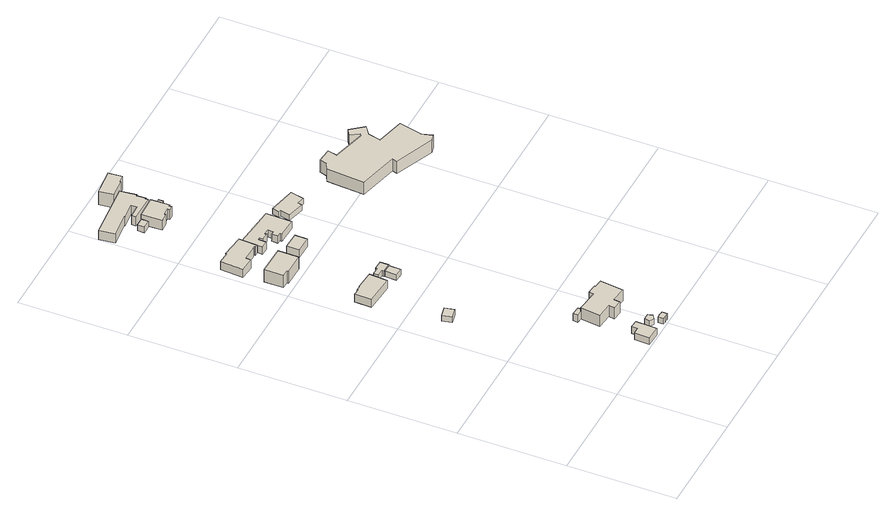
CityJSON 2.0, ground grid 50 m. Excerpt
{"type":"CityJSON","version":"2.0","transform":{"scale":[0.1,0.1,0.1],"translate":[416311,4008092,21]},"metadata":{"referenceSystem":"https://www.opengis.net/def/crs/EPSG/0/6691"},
"CityObjects":{
"building1":{"type":"Building","attributes":{"class":"3001","measuredHeight":3.8,"BuildingRiverFloodingRiskAttribute.description":"3","BuildingRiverFloodingRiskAttribute.rank":"2","BuildingRiverFloodingRiskAttribute.depth":0.771,"BuildingRiverFloodingRiskAttribute.adminType":"2","BuildingRiverFloodingRiskAttribute.scale":"2","BuildingRiverFloodingRiskAttribute.duration":6.55,"BuildingIDAttribute.prefecture":"08","BuildingIDAttribute.city":"08220"},"geometry":[{"type":"Solid","lod":"1","boundaries":[[[[0,1,2,3,4,5]],[[4,6,7,5]],[[3,8,6,4]],[[2,9,8,3]],[[1,10,9,2]],[[0,11,10,1]],[[5,7,11,0]],[[6,8,9,10,11,7]]]]}]},
"building2":{"type":"Building","attributes":{"class":"3003","BuildingRiverFloodingRiskAttribute.description":"3","BuildingRiverFloodingRiskAttribute.rank":"2","BuildingRiverFloodingRiskAttribute.depth":1.1,"BuildingRiverFloodingRiskAttribute.adminType":"2","BuildingRiverFloodingRiskAttribute.scale":"2","BuildingRiverFloodingRiskAttribute.duration":6.75,"BuildingIDAttribute.prefecture":"08","BuildingIDAttribute.city":"08220"},"geometry":[{"type":"Solid","lod":"1","boundaries":[[[[12,13,14,15]],[[14,16,17,15]],[[13,18,16,14]],[[12,19,18,13]],[[15,17,19,12]],[[16,18,19,17]]]]}]},
"building3":{"type":"Building","attributes":{"class":"3003","measuredHeight":4.3,"BuildingRiverFloodingRiskAttribute.description":"3","BuildingRiverFloodingRiskAttribute.rank":"2","BuildingRiverFloodingRiskAttribute.depth":0.563,"BuildingRiverFloodingRiskAttribute.adminType":"2","BuildingRiverFloodingRiskAttribute.scale":"2","BuildingRiverFloodingRiskAttribute.duration":6.1,"BuildingIDAttribute.prefecture":"08","BuildingIDAttribute.city":"08220"},"geometry":[{"type":"Solid","lod":"1","boundaries":[[[[20,21,22,23,24,25]],[[24,26,27,25]],[[23,28,26,24]],[[22,29,28,23]],[[21,30,29,22]],[[20,31,30,21]],[[25,27,31,20]],[[26,28,29,30,31,27]]]]}]},
"building4":{"type":"Building","attributes":{"class":"3003","BuildingRiverFloodingRiskAttribute.description":"3","BuildingRiverFloodingRiskAttribute.rank":"2","BuildingRiverFloodingRiskAttribute.depth":0.605,"BuildingRiverFloodingRiskAttribute.adminType":"2","BuildingRiverFloodingRiskAttribute.scale":"2","BuildingRiverFloodingRiskAttribute.duration":5.1,"BuildingIDAttribute.prefecture":"08","BuildingIDAttribute.city":"08220"},"geometry":[{"type":"Solid","lod":"1","boundaries":[[[[32,33,34,35,36]],[[35,37,38,36]],[[34,39,37,35]],[[33,40,39,34]],[[32,41,40,33]],[[36,38,41,32]],[[37,39,40,41,38]]]]}]},
"building5":{"type":"Building","attributes":{"class":"3001","BuildingRiverFloodingRiskAttribute.description":"3","BuildingRiverFloodingRiskAttribute.rank":"2","BuildingRiverFloodingRiskAttribute.depth":0.771,"BuildingRiverFloodingRiskAttribute.adminType":"2","BuildingRiverFloodingRiskAttribute.scale":"2","BuildingRiverFloodingRiskAttribute.duration":5.1,"BuildingIDAttribute.prefecture":"08","BuildingIDAttribute.city":"08220"},"geometry":[{"type":"Solid","lod":"1","boundaries":[[[[42,43,44,45,46,47,48,49]],[[48,50,51,49]],[[47,52,50,48]],[[46,53,52,47]],[[45,54,53,46]],[[44,55,54,45]],[[43,56,55,44]],[[42,57,56,43]],[[49,51,57,42]],[[50,52,53,54,55,56,57,51]]]]}]},
"building6":{"type":"Building","attributes":{"class":"3001","measuredHeight":6.9,"BuildingRiverFloodingRiskAttribute.description":"3","BuildingRiverFloodingRiskAttribute.rank":"2","BuildingRiverFloodingRiskAttribute.depth":1.16,"BuildingRiverFloodingRiskAttribute.adminType":"2","BuildingRiverFloodingRiskAttribute.scale":"2","BuildingRiverFloodingRiskAttribute.duration":6.67,"BuildingLandSlideRiskAttribute.description":"2","BuildingLandSlideRiskAttribute.areaType":"1","BuildingIDAttribute.prefecture":"08","BuildingIDAttribute.city":"08220"},"geometry":[{"type":"Solid","lod":"1","boundaries":[[[[58,59,60,61,62,63,64,65]],[[64,66,67,65]],[[63,68,66,64]],[[62,69,68,63]],[[61,70,69,62]],[[60,71,70,61]],[[59,72,71,60]],[[58,73,72,59]],[[65,67,73,58]],[[66,68,69,70,71,72,73,67]]]]}]},
"building7":{"type":"Building","attributes":{"class":"3001","measuredHeight":8.2,"BuildingRiverFloodingRiskAttribute.description":"3","BuildingRiverFloodingRiskAttribute.rank":"1","BuildingRiverFloodingRiskAttribute.depth":0.432,"BuildingRiverFloodingRiskAttribute.adminType":"2","BuildingRiverFloodingRiskAttribute.scale":"2","BuildingRiverFloodingRiskAttribute.duration":4.4,"BuildingIDAttribute.prefecture":"08","BuildingIDAttribute.city":"08220"},"geometry":[{"type":"Solid","lod":"1","boundaries":[[[[74,75,76,77,78,79,80,81,82,83,84,85,86,87]],[[86,88,89,87]],[[85,90,88,86]],[[84,91,90,85]],[[83,92,91,84]],[[82,93,92,83]],[[81,94,93,82]],[[80,95,94,81]],[[79,96,95,80]],[[78,97,96,79]],[[77,98,97,78]],[[76,99,98,77]],[[75,100,99,76]],[[74,101,100,75]],[[87,89,101,74]],[[88,90,91,92,93,94,95,96,97,98,99,100,101,89]]]]}]},
"building8":{"type":"Building","attributes":{"class":"3001","measuredHeight":7.8,"BuildingRiverFloodingRiskAttribute.description":"3","BuildingRiverFloodingRiskAttribute.rank":"2","BuildingRiverFloodingRiskAttribute.depth":0.944,"BuildingRiverFloodingRiskAttribute.adminType":"2","BuildingRiverFloodingRiskAttribute.scale":"2","BuildingRiverFloodingRiskAttribute.duration":6.75,"BuildingLandSlideRiskAttribute.description":"2","BuildingLandSlideRiskAttribute.areaType":"1","BuildingIDAttribute.prefecture":"08","BuildingIDAttribute.city":"08220"},"geometry":[{"type":"Solid","lod":"1","boundaries":[[[[102,103,104,105,106,107]],[[106,108,109,107]],[[105,110,108,106]],[[104,111,110,105]],[[103,112,111,104]],[[102,113,112,103]],[[107,109,113,102]],[[108,110,111,112,113,109]]]]}]},
"building9":{"type":"Building","attributes":{"class":"3001","measuredHeight":7,"BuildingRiverFloodingRiskAttribute.description":"3","BuildingRiverFloodingRiskAttribute.rank":"2","BuildingRiverFloodingRiskAttribute.depth":1.01,"BuildingRiverFloodingRiskAttribute.adminType":"2","BuildingRiverFloodingRiskAttribute.scale":"2","BuildingRiverFloodingRiskAttribute.duration":6.65,"BuildingLandSlideRiskAttribute.description":"2","BuildingLandSlideRiskAttribute.areaType":"1","BuildingIDAttribute.prefecture":"08","BuildingIDAttribute.city":"08220"},"geometry":[{"type":"Solid","lod":"1","boundaries":[[[[114,115,116,117,118,119,120,121,122,123,124,125]],[[124,126,127,125]],[[123,128,126,124]],[[122,129,128,123]],[[121,130,129,122]],[[120,131,130,121]],[[119,132,131,120]],[[118,133,132,119]],[[117,134,133,118]],[[116,135,134,117]],[[115,136,135,116]],[[114,137,136,115]],[[125,127,137,114]],[[126,128,129,130,131,132,133,134,135,136,137,127]]]]}]},
"building10":{"type":"Building","attributes":{"class":"3001","BuildingRiverFloodingRiskAttribute.description":"3","BuildingRiverFloodingRiskAttribute.rank":"2","BuildingRiverFloodingRiskAttribute.depth":1.06,"BuildingRiverFloodingRiskAttribute.adminType":"2","BuildingRiverFloodingRiskAttribute.scale":"2","BuildingRiverFloodingRiskAttribute.duration":6.67,"BuildingLandSlideRiskAttribute.description":"2","BuildingLandSlideRiskAttribute.areaType":"1","BuildingIDAttribute.prefecture":"08","BuildingIDAttribute.city":"08220"},"geometry":[{"type":"Solid","lod":"1","boundaries":[[[[138,139,140,141]],[[140,142,143,141]],[[139,144,142,140]],[[138,145,144,139]],[[141,143,145,138]],[[142,144,145,143]]]]}]},
"building11":{"type":"Building","attributes":{"class":"3001","BuildingRiverFloodingRiskAttribute.description":"3","BuildingRiverFloodingRiskAttribute.rank":"2","BuildingRiverFloodingRiskAttribute.depth":1.15,"BuildingRiverFloodingRiskAttribute.adminType":"2","BuildingRiverFloodingRiskAttribute.scale":"2","BuildingRiverFloodingRiskAttribute.duration":6.67,"BuildingLandSlideRiskAttribute.description":"2","BuildingLandSlideRiskAttribute.areaType":"1","BuildingIDAttribute.prefecture":"08","BuildingIDAttribute.city":"08220"},"geometry":[{"type":"Solid","lod":"1","boundaries":[[[[146,147,148,149,150,151,152,153]],[[152,154,155,153]],[[151,156,154,152]],[[150,157,156,151]],[[149,158,157,150]],[[148,159,158,149]],[[147,160,159,148]],[[146,161,160,147]],[[153,155,161,146]],[[154,156,157,158,159,160,161,155]]]]}]},
"building12":{"type":"Building","attributes":{"class":"3001","measuredHeight":4.2,"BuildingRiverFloodingRiskAttribute.description":"3","BuildingRiverFloodingRiskAttribute.rank":"2","BuildingRiverFloodingRiskAttribute.depth":1,"BuildingRiverFloodingRiskAttribute.adminType":"2","BuildingRiverFloodingRiskAttribute.scale":"2","BuildingRiverFloodingRiskAttribute.duration":5.92,"BuildingLandSlideRiskAttribute.description":"2","BuildingLandSlideRiskAttribute.areaType":"1","BuildingIDAttribute.prefecture":"08","BuildingIDAttribute.city":"08220"},"geometry":[{"type":"Solid","lod":"1","boundaries":[[[[162,163,164,165]],[[164,166,167,165]],[[163,168,166,164]],[[162,169,168,163]],[[165,167,169,162]],[[166,168,169,167]]]]}]},
"building13":{"type":"Building","attributes":{"class":"3001","measuredHeight":3.7,"BuildingRiverFloodingRiskAttribute.description":"3","BuildingRiverFloodingRiskAttribute.rank":"2","BuildingRiverFloodingRiskAttribute.depth":0.689,"BuildingRiverFloodingRiskAttribute.adminType":"2","BuildingRiverFloodingRiskAttribute.scale":"2","BuildingRiverFloodingRiskAttribute.duration":6.8,"BuildingLandSlideRiskAttribute.description":"2","BuildingLandSlideRiskAttribute.areaType":"1","BuildingIDAttribute.prefecture":"08","BuildingIDAttribute.city":"08220"},"geometry":[{"type":"Solid","lod":"1","boundaries":[[[[170,171,172,173]],[[172,174,175,173]],[[171,176,174,172]],[[170,177,176,171]],[[173,175,177,170]],[[174,176,177,175]]]]}]},
"building14":{"type":"Building","attributes":{"class":"3001","measuredHeight":4.6,"BuildingRiverFloodingRiskAttribute.description":"3","BuildingRiverFloodingRiskAttribute.rank":"2","BuildingRiverFloodingRiskAttribute.depth":0.865,"BuildingRiverFloodingRiskAttribute.adminType":"2","BuildingRiverFloodingRiskAttribute.scale":"2","BuildingRiverFloodingRiskAttribute.duration":5.13,"BuildingLandSlideRiskAttribute.description":"2","BuildingLandSlideRiskAttribute.areaType":"1","BuildingIDAttribute.prefecture":"08","BuildingIDAttribute.city":"08220"},"geometry":[{"type":"Solid","lod":"1","boundaries":[[[[178,179,180,181,182,183,184,185,186,187,188,189,190,191,192,193,194,195,196]],[[195,197,198,196]],[[194,199,197,195]],[[193,200,199,194]],[[192,201,200,193]],[[191,202,201,192]],[[190,203,202,191]],[[189,204,203,190]],[[188,205,204,189]],[[187,206,205,188]],[[186,207,206,187]],[[185,208,207,186]],[[184,209,208,185]],[[183,210,209,184]],[[182,211,210,183]],[[181,212,211,182]],[[180,213,212,181]],[[179,214,213,180]],[[178,215,214,179]],[[196,198,215,178]],[[197,199,200,201,202,203,204,205,206,207,208,209,210,211,212,213,214,215,198]]]]}]},
"building15":{"type":"Building","attributes":{"class":"3001","measuredHeight":7.5,"BuildingRiverFloodingRiskAttribute.description":"3","BuildingRiverFloodingRiskAttribute.rank":"2","BuildingRiverFloodingRiskAttribute.depth":1.06,"BuildingRiverFloodingRiskAttribute.adminType":"2","BuildingRiverFloodingRiskAttribute.scale":"2","BuildingRiverFloodingRiskAttribute.duration":5.58,"BuildingLandSlideRiskAttribute.description":"2","BuildingLandSlideRiskAttribute.areaType":"1","BuildingIDAttribute.prefecture":"08","BuildingIDAttribute.city":"08220"},"geometry":[{"type":"Solid","lod":"1","boundaries":[[[[216,217,218,219,220,221,222,223,224,225,226,227,228,229]],[[228,230,231,229]],[[227,232,230,228]],[[226,233,232,227]],[[225,234,233,226]],[[224,235,234,225]],[[223,236,235,224]],[[222,237,236,223]],[[221,238,237,222]],[[220,239,238,221]],[[219,240,239,220]],[[218,241,240,219]],[[217,242,241,218]],[[216,243,242,217]],[[229,231,243,216]],[[230,232,233,234,235,236,237,238,239,240,241,242,243,231]]]]}]},
"building16":{"type":"Building","attributes":{"class":"3001","measuredHeight":6.5,"BuildingRiverFloodingRiskAttribute.description":"3","BuildingRiverFloodingRiskAttribute.rank":"1","BuildingRiverFloodingRiskAttribute.depth":0.357,"BuildingRiverFloodingRiskAttribute.adminType":"2","BuildingRiverFloodingRiskAttribute.scale":"2","BuildingRiverFloodingRiskAttribute.duration":1.07,"BuildingLandSlideRiskAttribute.description":"2","BuildingLandSlideRiskAttribute.areaType":"1","BuildingIDAttribute.prefecture":"08","BuildingIDAttribute.city":"08220"},"geometry":[{"type":"Solid","lod":"1","boundaries":[[[[244,245,246,247,248,249,250,251,252,253]],[[252,254,255,253]],[[251,256,254,252]],[[250,257,256,251]],[[249,258,257,250]],[[248,259,258,249]],[[247,260,259,248]],[[246,261,260,247]],[[245,262,261,246]],[[244,263,262,245]],[[253,255,263,244]],[[254,256,257,258,259,260,261,262,263,255]]]]}]},
"building17":{"type":"Building","attributes":{"class":"3001","BuildingRiverFloodingRiskAttribute.description":"3","BuildingRiverFloodingRiskAttribute.rank":"2","BuildingRiverFloodingRiskAttribute.depth":0.51,"BuildingRiverFloodingRiskAttribute.adminType":"2","BuildingRiverFloodingRiskAttribute.scale":"2","BuildingRiverFloodingRiskAttribute.duration":5.58,"BuildingLandSlideRiskAttribute.description":"2","BuildingLandSlideRiskAttribute.areaType":"1","BuildingIDAttribute.prefecture":"08","BuildingIDAttribute.city":"08220"},"geometry":[{"type":"Solid","lod":"1","boundaries":[[[[264,265,266,267]],[[266,268,269,267]],[[265,270,268,266]],[[264,271,270,265]],[[267,269,271,264]],[[268,270,271,269]]]]}]},
"building18":{"type":"Building","attributes":{"class":"3001","measuredHeight":7.8,"BuildingRiverFloodingRiskAttribute.description":"3","BuildingRiverFloodingRiskAttribute.rank":"2","BuildingRiverFloodingRiskAttribute.depth":1.18,"BuildingRiverFloodingRiskAttribute.adminType":"2","BuildingRiverFloodingRiskAttribute.scale":"2","BuildingRiverFloodingRiskAttribute.duration":5.58,"BuildingLandSlideRiskAttribute.description":"2","BuildingLandSlideRiskAttribute.areaType":"1","BuildingIDAttribute.prefecture":"08","BuildingIDAttribute.city":"08220"},"geometry":[{"type":"Solid","lod":"1","boundaries":[[[[272,273,274,275,276,277]],[[276,278,279,277]],[[275,280,278,276]],[[274,281,280,275]],[[273,282,281,274]],[[272,283,282,273]],[[277,279,283,272]],[[278,280,281,282,283,279]]]]}]},
"building19":{"type":"Building","attributes":{"class":"3001","BuildingRiverFloodingRiskAttribute.description":"3","BuildingRiverFloodingRiskAttribute.rank":"2","BuildingRiverFloodingRiskAttribute.depth":0.633,"BuildingRiverFloodingRiskAttribute.adminType":"2","BuildingRiverFloodingRiskAttribute.scale":"2","BuildingRiverFloodingRiskAttribute.duration":5.38,"BuildingLandSlideRiskAttribute.description":"2","BuildingLandSlideRiskAttribute.areaType":"1","BuildingIDAttribute.prefecture":"08","BuildingIDAttribute.city":"08220"},"geometry":[{"type":"Solid","lod":"1","boundaries":[[[[284,285,286,287,288,289,290,291]],[[290,292,293,291]],[[289,294,292,290]],[[288,295,294,289]],[[287,296,295,288]],[[286,297,296,287]],[[285,298,297,286]],[[284,299,298,285]],[[291,293,299,284]],[[292,294,295,296,297,298,299,293]]]]}]},
"building20":{"type":"Building","attributes":{"class":"3001","measuredHeight":8.6,"BuildingRiverFloodingRiskAttribute.description":"3","BuildingRiverFloodingRiskAttribute.rank":"1","BuildingRiverFloodingRiskAttribute.depth":0.369,"BuildingRiverFloodingRiskAttribute.adminType":"2","BuildingRiverFloodingRiskAttribute.scale":"2","BuildingLandSlideRiskAttribute.description":"2","BuildingLandSlideRiskAttribute.areaType":"1","BuildingIDAttribute.prefecture":"08","BuildingIDAttribute.city":"08220"},"geometry":[{"type":"Solid","lod":"1","boundaries":[[[[300,301,302,303,304,305,306,307,308,309,310,311,312,313,314,315,316,317,318]],[[317,319,320,318]],[[316,321,319,317]],[[315,322,321,316]],[[314,323,322,315]],[[313,324,323,314]],[[312,325,324,313]],[[311,326,325,312]],[[310,327,326,311]],[[309,328,327,310]],[[308,329,328,309]],[[307,330,329,308]],[[306,331,330,307]],[[305,332,331,306]],[[304,333,332,305]],[[303,334,333,304]],[[302,335,334,303]],[[301,336,335,302]],[[300,337,336,301]],[[318,320,337,300]],[[319,321,322,323,324,325,326,327,328,329,330,331,332,333,334,335,336,337,320]]]]}]}
},
"vertices":[
[413,9,5],[345,12,5],[348,83,5],[378,83,5],[380,111,5],[417,108,5],[380,111,42],[417,108,42],[378,83,42],[348,83,42],[345,12,42],[413,9,42],
[133,813,6],[123,858,6],[172,868,6],[181,823,6],[172,868,36],[181,823,36],[123,858,36],[133,813,36],
[387,338,8],[373,340,8],[373,338,8],[348,340,8],[349,362,8],[389,359,8],[349,362,48],[389,359,48],[348,340,48],[373,338,48],[373,340,48],[387,338,48],
[463,46,10],[446,59,10],[450,83,10],[480,83,10],[485,60,10],[480,83,40],[485,60,40],[450,83,40],[446,59,40],[463,46,40],
[512,37,9],[521,36,9],[520,11,9],[511,11,9],[496,12,9],[483,13,9],[484,38,9],[497,38,9],[484,38,39],[497,38,39],[483,13,39],[496,12,39],[511,11,39],[520,11,39],[521,36,39],[512,37,39],
[220,1148,5],[82,1158,5],[85,1236,5],[114,1234,5],[114,1238,5],[137,1237,5],[137,1240,5],[226,1234,5],[137,1240,47],[226,1234,47],[137,1237,47],[114,1238,47],[114,1234,47],[85,1236,47],[82,1158,47],[220,1148,47],
[524,341,7],[564,336,7],[551,228,7],[479,236,7],[475,207,7],[432,212,7],[435,238,7],[362,246,7],[373,338,7],[373,340,7],[387,338,7],[476,328,7],[479,350,7],[524,345,7],[479,350,67],[524,345,67],[476,328,67],[387,338,67],[373,340,67],[373,338,67],[362,246,67],[435,238,67],[432,212,67],[475,207,67],[479,236,67],[551,228,67],[564,336,67],[524,341,67],
[76,1534,5],[76,1540,5],[44,1541,5],[45,1630,5],[179,1628,5],[178,1533,5],[179,1628,71],[178,1533,71],[45,1630,71],[44,1541,71],[76,1540,71],[76,1534,71],
[195,1732,6],[182,1732,6],[183,1736,6],[169,1737,6],[169,1734,6],[101,1739,6],[99,1714,6],[31,1720,6],[39,1825,6],[90,1821,6],[91,1827,6],[200,1815,6],[91,1827,52],[200,1815,52],[90,1821,52],[39,1825,52],[31,1720,52],[99,1714,52],[101,1739,52],[169,1734,52],[169,1737,52],[183,1736,52],[182,1732,52],[195,1732,52],
[321,1134,5],[282,1135,5],[284,1190,5],[323,1188,5],[284,1190,35],[323,1188,35],[282,1135,35],[321,1134,35],
[328,1192,4],[282,1193,4],[283,1203,4],[250,1203,4],[250,1226,4],[285,1225,4],[285,1233,4],[328,1232,4],[285,1233,34],[328,1232,34],[285,1225,34],[250,1226,34],[250,1203,34],[283,1203,34],[282,1193,34],[328,1192,34],
[326,1560,5],[248,1562,5],[249,1621,5],[327,1619,5],[249,1621,44],[327,1619,44],[248,1562,44],[326,1560,44],
[116,2206,11],[116,2240,11],[157,2240,11],[157,2207,11],[157,2240,42],[157,2207,42],[116,2240,42],[116,2206,42],
[402,1785,6],[400,1666,6],[309,1670,6],[310,1678,6],[291,1679,6],[293,1709,6],[308,1708,6],[309,1734,6],[283,1735,6],[283,1726,6],[247,1728,6],[248,1744,6],[238,1744,6],[236,1706,6],[200,1708,6],[202,1732,6],[197,1732,6],[204,1803,6],[327,1791,6],[204,1803,45],[327,1791,45],[197,1732,45],[202,1732,45],[200,1708,45],[236,1706,45],[238,1744,45],[248,1744,45],[247,1728,45],[283,1726,45],[283,1735,45],[309,1734,45],[308,1708,45],[293,1709,45],[291,1679,45],[310,1678,45],[309,1670,45],[400,1666,45],[402,1785,45],
[271,2315,6],[273,2272,6],[269,2272,6],[269,2260,6],[146,2260,6],[146,2280,6],[205,2282,6],[206,2309,6],[128,2301,6],[128,2304,6],[11,2292,6],[4,2365,6],[269,2391,6],[277,2316,6],[269,2391,55],[277,2316,55],[4,2365,55],[11,2292,55],[128,2304,55],[128,2301,55],[206,2309,55],[205,2282,55],[146,2280,55],[146,2260,55],[269,2260,55],[269,2272,55],[273,2272,55],[271,2315,55],
[257,2160,12],[258,2146,12],[236,2145,12],[235,2158,12],[201,2156,12],[202,2149,12],[162,2147,12],[159,2242,12],[262,2246,12],[265,2160,12],[262,2246,65],[265,2160,65],[159,2242,65],[162,2147,65],[202,2149,65],[201,2156,65],[235,2158,65],[236,2145,65],[258,2146,65],[257,2160,65],
[279,2203,14],[279,2226,14],[298,2226,14],[298,2203,14],[298,2226,44],[298,2203,44],[279,2226,44],[279,2203,44],
[298,2403,7],[299,2398,7],[212,2390,7],[205,2458,7],[328,2470,7],[334,2406,7],[328,2470,79],[334,2406,79],[205,2458,79],[212,2390,79],[299,2398,79],[298,2403,79],
[559,1686,10],[524,1694,10],[519,1675,10],[438,1694,10],[448,1740,10],[439,1742,10],[446,1775,10],[573,1749,10],[446,1775,40],[573,1749,40],[439,1742,40],[448,1740,40],[438,1694,40],[519,1675,40],[524,1694,40],[559,1686,40],
[830,1659,9],[985,1619,9],[994,1626,9],[968,1663,9],[998,1684,9],[1046,1624,9],[1008,1597,9],[994,1536,9],[1124,1505,9],[1099,1398,9],[1112,1348,9],[1081,1340,9],[898,1415,9],[905,1439,9],[719,1484,9],[732,1658,9],[763,1674,9],[773,1708,9],[840,1703,9],[773,1708,75],[840,1703,75],[763,1674,75],[732,1658,75],[719,1484,75],[905,1439,75],[898,1415,75],[1081,1340,75],[1112,1348,75],[1099,1398,75],[1124,1505,75],[994,1536,75],[1008,1597,75],[1046,1624,75],[998,1684,75],[968,1663,75],[994,1626,75],[985,1619,75],[830,1659,75]
]}
